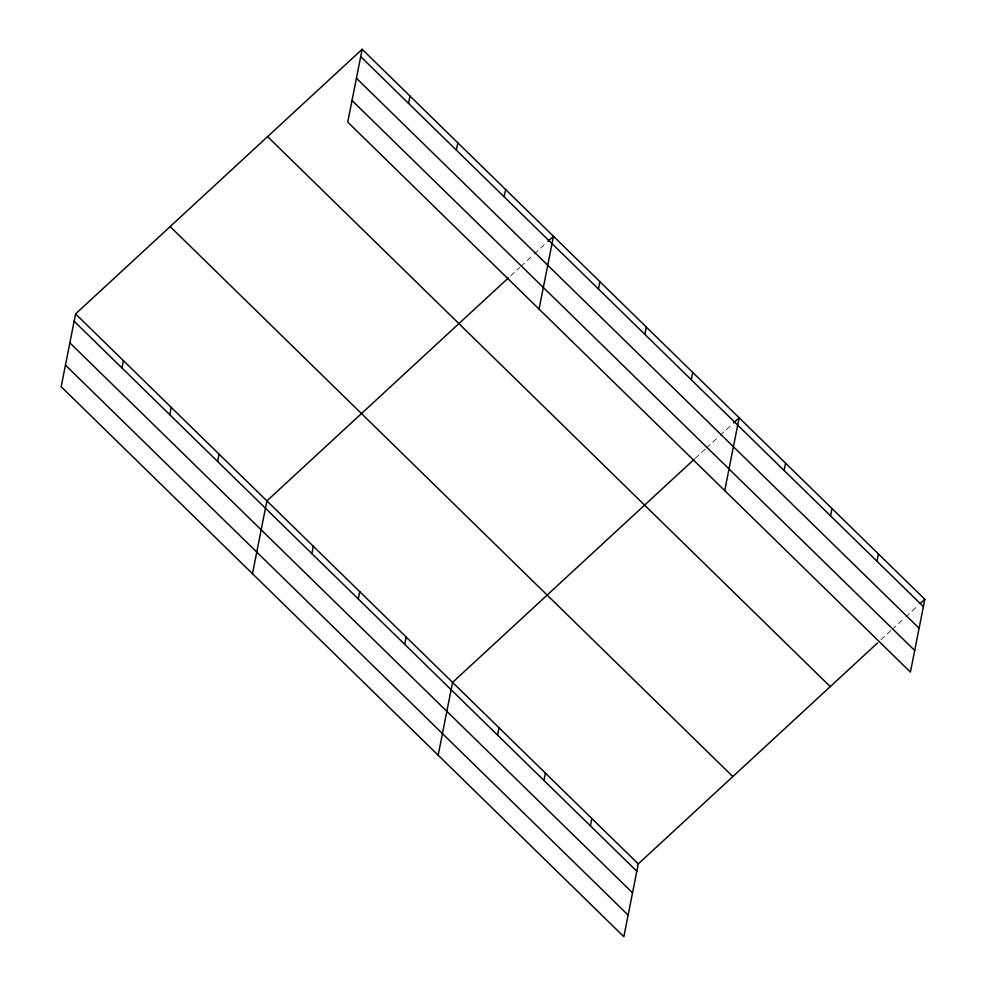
<?xml version="1.0" encoding="UTF-8"?>
<svg xmlns="http://www.w3.org/2000/svg" width="986" height="986" viewBox="0 0 986 986"><rect width="100%" height="100%" fill="white"/><g stroke="black" fill="none" stroke-linecap="round" stroke-linejoin="round"><path stroke-width="0.74" stroke-dasharray="4.93 3.7" d="M510.686 275.797L519.696 267.477M520.818 266.442L533.204 255.004M534.326 253.969L546.712 242.531M695.241 458.33L705.372 448.975M706.494 447.94L718.88 436.502M720.014 435.467L732.388 424.029M880.929 639.828L891.061 630.473M892.182 629.438L904.569 618M905.69 616.953L918.077 605.527"/><path stroke-width="1.48" d="M362.158 49.3L347.738 122.104L910.411 672.095L924.831 599.291L362.158 49.3L75.589 313.905L61.169 386.709L623.842 936.7L638.262 863.896L877.552 642.946M121.968 367.975L123.41 360.654M169.789 414.724L171.244 407.403M217.623 461.473L219.065 454.152M252.478 573.704L266.898 500.9L508.431 277.879M311.872 553.59L313.314 546.269M408.537 103.37L409.979 96.049M358.288 598.958L359.742 591.649M456.358 150.118L457.812 142.797M404.704 644.339L406.158 637.018M504.191 196.867L505.633 189.546M438.166 755.202L452.574 682.398L694.119 459.377M539.046 309.099L553.466 236.295L547.834 241.496M497.548 735.088L499.002 727.767M598.44 288.984L599.882 281.663M543.976 780.456L545.418 773.147M644.856 334.365L646.311 327.044M590.392 825.837L591.846 818.516M691.272 379.733L692.727 372.412M724.735 490.597L739.143 417.793L733.522 422.994M784.116 470.482L785.571 463.161M830.545 515.851L831.987 508.542M876.961 561.231L878.415 553.91M920.332 603.444L924.831 599.291M360.703 56.621L923.377 606.6M356.427 78.227L919.1 628.218M352.014 100.498L914.7 650.477M267.588 136.623L830.261 686.601M170.159 226.583L732.832 776.574M75.589 313.905L638.262 863.896M74.135 321.226L636.808 871.205M69.858 342.832L632.531 892.823M65.446 365.103L628.119 915.082"/></g></svg>
